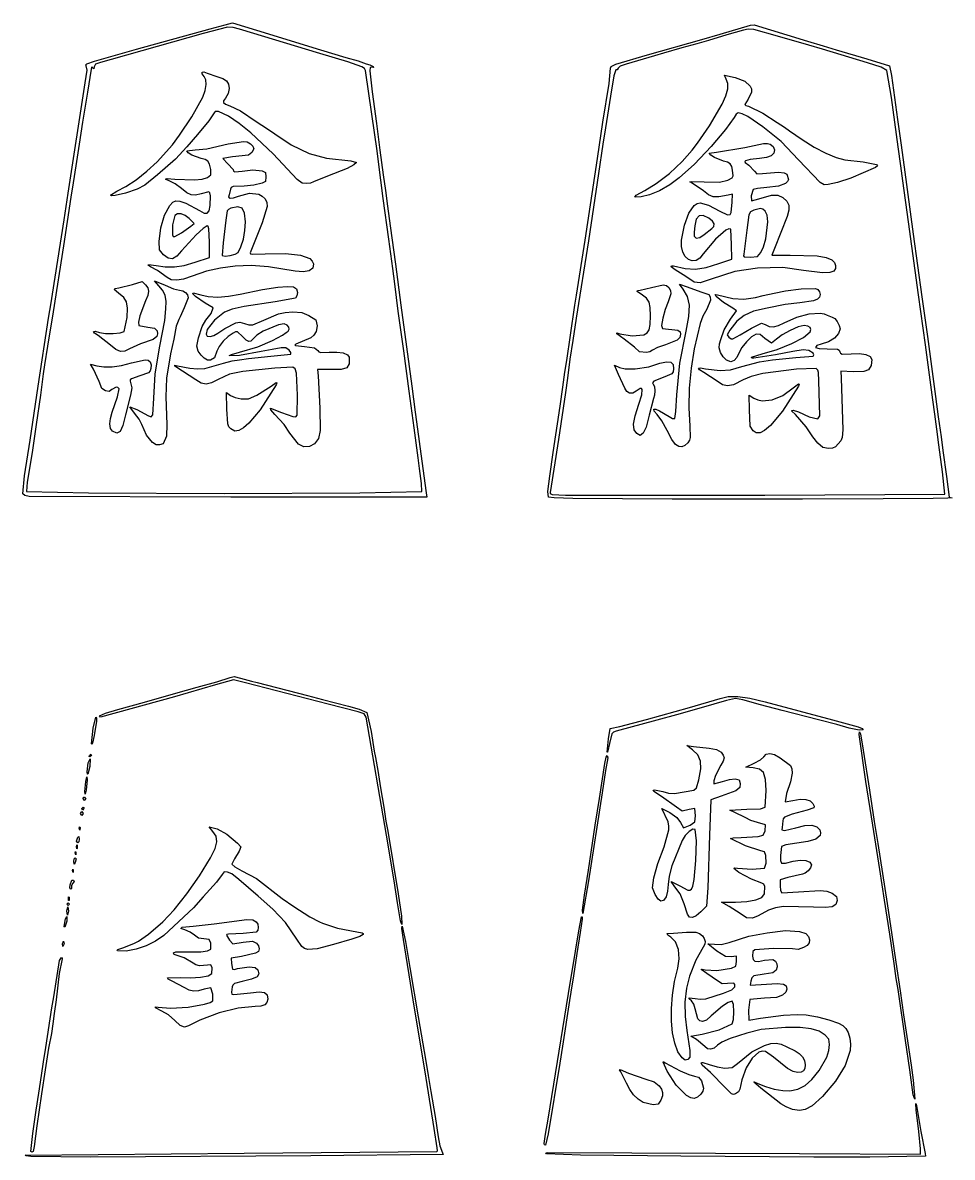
# Model space of a CAD drawing. Extents: x 42 to 612, y 45 to 848.
# Drawn here: x 159.4 to 339.8, y 490.4 to 710.4 of the extents above; entities that cross this region are included whole.
import ezdxf

# ---------------------------------------------------------------- set-up
doc = ezdxf.new("R2010")
doc.units = 0
doc.layers.get('0').update_dxf_attribs({"linetype": 'CONTINUOUS'})

msp = doc.modelspace()

# ---------------------------------------------------------------- linework, layer by layer
at = {"color": 7}
for points in [[(160.691928, 618.544647), (159.850103, 618.709297), (159.440824, 619.014521), (159.824566, 622.506174), (160.892265, 629.444607), (162.428947, 639.895649), (164.44618, 653.104205), (164.711647, 654.592512), (164.97445, 656.068332), (165.23272, 657.755024), (166.280928, 664.369607), (167.473053, 672.174816), (168.25622, 677.334191), (171.591708, 698.74102), (171.921178, 701.195919), (171.739909, 702.043178), (171.669453, 702.246921), (171.87127, 702.439924), (173.363154, 702.944429), (181.504966, 705.229524), (195.792466, 709.182584), (198.697564, 709.976691), (200.147452, 710.391304), (204.782981, 708.928885), (217.223716, 705.120351), (222.118507, 703.669739), (224.499757, 702.988662), (226.074028, 702.4306), (226.786017, 702.205024), (227.437963, 701.895477), (227.472732, 701.70453), (227.188993, 701.754883), (226.862772, 701.715611), (226.762122, 701.086815), (227.251345, 697.011031), (228.067013, 690.827941), (228.74763, 685.668566), (229.398449, 680.906066), (229.801293, 677.863357), (230.200975, 674.820649), (230.717913, 670.984191), (231.763252, 663.575857), (232.830579, 655.638357), (233.901837, 647.568566), (234.952686, 639.895649), (235.608476, 634.868566), (236.019271, 631.561274), (236.670734, 626.798774), (237.731054, 619.221742), (237.874035, 618.391586), (199.83377, 618.427992), (160.691928, 618.544647)], [(285.450677, 618.002082), (266.178877, 618.125166), (262.534109, 618.245102), (261.436683, 618.429754), (261.325132, 619.514202), (261.6958, 622.463248), (262.35945, 627.062659), (263.69776, 636.052116), (264.207067, 639.70916), (264.604632, 642.625953), (264.975366, 644.922034), (265.73062, 649.816825), (266.561835, 655.637659), (266.851606, 657.530747), (268.545125, 668.205367), (270.926216, 684.080367), (272.018125, 691.091825), (273.203485, 698.63245), (273.460977, 701.549347), (273.589353, 701.896827), (274.490947, 702.324319), (280.666878, 704.164383), (291.174144, 707.154709), (294.746019, 708.164179), (300.643766, 709.883592), (301.366158, 710.006099), (307.710602, 708.016285), (311.679352, 706.82794), (314.72206, 705.897009), (317.235602, 705.149866), (323.176715, 703.415699), (327.592029, 702.004679), (327.991364, 700.126243), (329.152356, 691.620992), (329.801776, 687.123075), (330.458921, 682.360575), (332.207844, 669.395992), (333.906998, 657.225159), (334.960727, 649.552242), (335.756435, 643.731409), (336.554683, 637.910575), (337.077076, 633.941825), (337.603095, 630.105367), (337.977983, 627.459534), (338.645632, 622.43245), (339.194537, 618.41597), (339.791331, 618.253542), (338.915984, 618.204753), (336.092535, 618.156678), (326.363727, 618.084791), (310.75331, 617.982609), (285.450677, 618.002188)], [(176.478118, 676.966639), (177.680321, 677.695056), (179.440097, 678.600815), (181.436431, 679.935119), (183.516138, 681.585785), (185.526032, 683.440631), (188.524541, 686.726039), (189.861711, 688.578122), (192.244237, 692.164044), (194.360697, 695.964969), (194.8366, 697.242216), (195.047944, 698.377453), (194.989458, 699.299756), (194.655874, 699.938212), (194.263153, 700.461631), (194.254713, 700.790366), (194.582878, 700.864378), (195.199992, 700.623623), (197.092475, 699.963363), (198.268365, 699.558286), (199.005608, 699.089092), (199.387135, 698.475513), (199.495881, 697.637289), (199.33607, 696.649065), (198.819519, 695.788201), (198.415603, 695.245905), (198.375632, 694.889506), (198.759765, 694.607379), (199.628173, 694.287897), (201.717153, 693.290746), (204.731099, 691.261339), (206.904214, 689.83135), (208.359423, 688.838896), (211.550557, 686.709434), (215.038212, 685.018693), (218.411724, 684.138583), (223.115471, 683.616463), (224.173804, 683.286456), (223.706267, 682.820067), (222.394071, 682.112187), (218.581219, 680.614736), (215.879214, 679.542676), (215.274239, 679.290361), (214.406295, 679.185414), (213.631862, 679.296841), (212.675298, 679.961852), (208.008387, 684.937032), (203.723735, 689.032272), (201.434099, 690.860857), (199.375583, 692.263911), (197.405016, 693.152043), (196.805606, 693.189887), (196.585464, 692.927875), (195.584636, 691.3489), (193.326705, 688.716574), (191.30173, 686.325915), (189.113967, 683.933539), (185.605256, 680.881107), (183.125118, 678.878685), (181.622136, 678.106041), (179.388191, 677.349999), (177.360958, 676.880287), (176.717886, 676.837097), (176.478123, 676.966639)], [(190.25625, 669.657797), (192.08192, 670.961357), (192.737753, 671.473784), (191.764306, 672.419185), (190.964235, 673.030997), (190.174245, 673.342935), (189.473438, 673.338675), (188.940919, 673.001893), (188.499173, 671.189796), (188.482901, 669.253522), (188.66208, 668.960231), (188.95128, 668.914781), (190.256245, 669.657795)], [(201.221734, 665.852152), (201.786808, 666.925628), (202.252289, 668.43275), (202.559653, 670.130809), (202.650373, 671.777083), (202.479095, 673.464003), (202.00806, 674.410645), (201.150781, 674.697311), (199.820776, 674.404295), (199.358081, 674.203738), (199.095299, 673.882471), (198.832997, 672.089191), (198.33445, 667.734835), (198.158267, 665.261896), (198.727949, 665.139111), (199.677816, 665.244611), (200.633775, 665.506318), (201.221734, 665.852152)], [(302.671776, 665.805832), (303.166521, 666.926546), (303.590277, 668.465537), (304.00181, 671.794197), (303.889574, 673.074047), (303.466929, 673.844717), (303.024466, 674.233536), (302.57523, 674.391807), (301.254483, 674.054897), (300.668616, 673.715132), (300.309021, 673.131565), (299.90442, 670.190441), (299.333502, 665.494086), (299.285798, 665.163437), (299.420179, 664.9852), (300.648852, 664.898774), (301.979415, 665.031306), (302.671776, 665.805832)], [(291.674608, 669.330545), (293.133732, 670.466695), (293.546773, 670.893579), (293.585059, 671.381417), (293.251022, 671.921607), (292.547204, 672.505545), (291.469662, 673.034299), (290.665487, 672.966909), (290.129018, 672.300302), (289.854698, 671.031403), (289.710527, 669.793566), (289.718464, 668.98942), (290.104782, 668.630928), (290.784947, 668.737997), (291.674529, 669.330545)], [(176.468347, 647.840309), (174.053267, 649.711495), (173.357564, 650.218436), (173.179219, 650.51223), (173.507051, 650.566813), (174.329873, 650.356152), (175.521353, 650.155386), (177.018468, 650.129986), (178.378001, 650.263283), (179.156717, 650.538503), (179.680296, 653.263341), (179.768624, 655.047268), (179.581916, 656.260858), (179.037292, 657.141492), (178.051875, 657.926463), (177.173678, 658.69021), (177.398482, 658.861929), (178.067062, 658.974774), (180.739894, 659.633507), (182.595274, 660.197062), (183.240365, 659.591031), (183.697986, 659.006061), (183.850992, 658.344034), (183.699467, 657.52522), (183.243487, 656.469879), (182.191914, 653.585286), (181.918216, 652.305867), (181.950585, 651.649568), (183.718703, 651.355113), (185.039254, 651.178768), (185.504677, 650.659391), (185.603449, 650.084478), (185.483114, 649.571213), (184.786066, 648.979393), (182.297964, 648.106268), (180.140454, 647.138872), (179.283577, 646.707627), (178.432018, 646.671961), (177.516652, 647.045103), (176.468347, 647.840256)], [(184.650782, 628.975014), (183.487309, 630.446838), (182.562775, 632.485982), (182.014339, 633.540929), (181.165937, 634.652655), (180.236738, 635.93763), (181.573077, 635.424841), (183.827383, 634.186697), (184.365225, 633.984556), (184.680669, 634.350263), (184.898086, 637.592388), (185.129972, 642.306522), (186.046142, 647.700238), (186.987791, 652.628844), (187.237494, 654.885978), (187.262603, 656.362776), (187.053567, 657.559074), (186.587794, 658.547993), (185.842698, 659.402688), (185.038452, 660.318516), (187.08234, 659.481499), (188.700545, 658.822324), (189.856253, 658.548155), (190.517314, 658.427433), (191.058517, 658.098689), (191.424115, 657.612038), (191.55837, 657.017612), (190.76462, 655.108571), (189.97087, 653.392749), (189.7277, 652.872842), (189.226537, 651.527939), (188.737383, 649.023155), (188.097737, 646.217249), (187.360967, 641.486049), (187.216373, 637.87311), (187.434389, 632.499926), (187.34256, 630.240463), (186.695532, 628.737895), (186.001578, 628.533504), (185.333897, 628.551496), (184.65078, 628.975014)], [(279.091395, 646.594968), (278.111061, 647.462933), (276.104858, 649.040194), (274.7, 650.071381), (274.727702, 650.232936), (275.301821, 650.081118), (277.657116, 649.70697), (279.918694, 649.898767), (280.580576, 650.237672), (280.970016, 650.824782), (281.160622, 651.866844), (281.226001, 653.570601), (281.185228, 655.167309), (280.963402, 656.234135), (280.486146, 656.96197), (279.679141, 657.541637), (278.659966, 658.304976), (278.746537, 658.488817), (279.226941, 658.548763), (281.409754, 659.071424), (283.69205, 659.578249), (284.352635, 659.432577), (284.809253, 659.019058), (285.112651, 658.437448), (285.194566, 657.830523), (284.682226, 656.289592), (284.069637, 654.776281), (283.603758, 653.088266), (283.391483, 651.708967), (283.539703, 651.121777), (286.571246, 650.753821), (286.995399, 650.470267), (287.073213, 649.999123), (286.921818, 649.371346), (286.42464, 648.849191), (284.135121, 647.941141), (282.592759, 647.408905), (281.632189, 646.889026), (281.126015, 646.580601), (280.476912, 646.422221), (279.091395, 646.594968)], [(176.897758, 631.166214), (176.504208, 631.732899), (176.356309, 632.595625), (176.456176, 633.669066), (176.805923, 634.867946), (177.837912, 637.867634), (178.130668, 639.4323), (177.929717, 639.691565), (177.601787, 639.742312), (176.751909, 639.243784), (176.187492, 638.874479), (175.476247, 638.988594), (174.774955, 639.499107), (174.253218, 640.809165), (173.150731, 643.228198), (172.589963, 644.165855), (173.858698, 643.882115), (175.198712, 643.651796), (176.80668, 643.667671), (178.6074, 643.923787), (180.525674, 644.41414), (183.205258, 645.054378), (183.780176, 644.940211), (184.163745, 644.610116), (184.343688, 644.082802), (184.307731, 643.376946), (184.169831, 642.867676), (183.878328, 642.531418), (182.137897, 641.905466), (180.543081, 641.348121), (180.305149, 641.125289), (180.324437, 640.873829), (180.631454, 639.586446), (180.332507, 638.169073), (179.368709, 634.339283), (178.860225, 632.306595), (178.324888, 631.159229), (177.693727, 630.80863), (176.897766, 631.166187)], [(199.851166, 631.661593), (199.454077, 632.067094), (199.236211, 632.623671), (199.076633, 635.478949), (199.003372, 638.693107), (199.761819, 638.132376), (200.681794, 637.694279), (201.849048, 637.443956), (203.238978, 637.495841), (204.842584, 638.175026), (207.631818, 639.945115), (208.609419, 640.615808), (208.747934, 640.553604), (208.63827, 640.194591), (205.498052, 635.313002), (203.346582, 632.771335), (202.2725, 631.856009), (201.372769, 631.344331), (200.573264, 631.213918), (199.851166, 631.661593)], [(301.123699, 631.269163), (300.546617, 632.156629), (300.459145, 635.32549), (300.392047, 638.163649), (301.310019, 637.596303), (302.063976, 637.255652), (302.915246, 637.093648), (304.828263, 637.284386), (306.886483, 638.126264), (308.927294, 639.576948), (309.942738, 640.345986), (310.088074, 640.302303), (309.981076, 639.949746), (306.868544, 635.100859), (304.489781, 632.275241), (303.362842, 631.319566), (302.490801, 630.874511), (301.735019, 630.867103), (301.123699, 631.26911)], [(232.72401, 536.244271), (232.168832, 539.75), (231.504622, 543.983333), (230.03487, 552.846875), (226.087548, 575.767068), (225.691007, 576.387463), (224.544546, 576.755207), (218.678117, 578.246346), (202.638104, 582.411655), (200.356425, 582.951273), (196.817271, 581.980834), (188.912492, 579.699887), (174.558846, 575.732672), (174.360409, 575.987307), (175.484888, 576.537534), (177.932284, 577.216614), (183.091659, 578.673569), (189.177075, 580.400848), (193.278117, 581.557051), (197.114575, 582.599271), (199.684272, 583.443953), (200.437673, 583.600692), (201.668647, 583.334469), (203.86145, 582.724551), (204.919784, 582.449966), (214.709367, 579.93833), (217.619784, 579.180695), (220.133325, 578.511458), (222.646867, 577.863256), (224.692361, 577.31824), (226.23554, 576.639134), (227.024467, 572.942799), (227.654604, 569.15976), (227.916872, 567.928125), (228.338242, 565.414583), (228.851407, 562.061466), (229.213201, 560.200995), (229.506285, 558.32211), (229.908669, 555.552372), (230.28696, 553.640625), (232.299857, 541.469792), (232.961236, 537.141923), (233.017126, 535.516667), (232.72401, 536.244271)], [(272.820818, 568.984262), (273.100906, 571.516192), (273.416369, 573.521152), (275.283718, 573.936733), (280.458333, 575.279203), (288.792708, 577.591873), (294.745833, 579.336641), (296.337567, 579.74185), (298.173061, 579.781935), (300.477767, 579.440463), (303.477083, 578.701006), (316.573958, 575.216602), (321.493277, 573.893976), (322.325444, 573.56756), (322.527083, 573.319566), (321.702086, 573.21614), (319.748958, 573.62725), (317.406999, 574.296672), (313.835124, 575.218322), (306.784375, 577.051302), (302.551042, 578.157366), (299.138393, 579.093409), (297.757083, 579.363655), (295.963393, 578.945587), (291.041667, 577.55282), (286.279167, 576.222072), (282.442708, 575.19099), (274.606914, 573.03588), (274.050628, 572.842125), (273.722015, 572.520895), (273.253253, 570.609492), (272.962449, 569.244295), (272.865903, 568.94947), (272.820818, 568.984262)], [(172.796885, 570.573958), (173.095568, 573.638786), (173.606775, 575.733333), (173.779831, 575.54749), (173.793139, 574.940086), (173.316178, 572.161458), (172.959586, 570.712865), (172.845479, 570.453652), (172.796883, 570.573958)], [(332.207923, 502.510055), (331.535246, 507.3387), (330.739194, 513.027242), (329.27253, 522.949117), (328.906981, 525.065784), (328.478833, 527.9762), (327.663175, 533.664742), (326.633919, 540.279325), (325.707481, 546.23245), (324.367393, 554.831409), (323.023098, 563.298075), (321.742779, 572.404161), (321.790086, 572.886628), (321.948916, 572.480493), (322.512478, 569.353806), (323.716253, 561.578284), (324.650206, 555.492867), (325.314416, 551.259534), (327.143163, 539.617867), (328.074681, 533.53245), (328.858404, 528.240784), (329.647682, 522.684534), (330.326418, 518.054325), (330.993591, 513.820992), (331.803084, 508.264742), (332.184745, 505.354325), (332.487984, 501.650159), (332.207923, 502.510055)], [(172.376042, 568.325), (172.656241, 568.589583), (172.772917, 568.325), (172.492718, 568.060417), (172.342863, 568.138125), (172.376042, 568.325)], [(268.022917, 538.353635), (268.414156, 541.241985), (269.204837, 546.099868), (270.530717, 554.831118), (271.312561, 559.990493), (272.383303, 566.775256), (272.657305, 568.004219), (272.855902, 568.324868), (272.936573, 567.855179), (272.535227, 565.407784), (271.88377, 561.048826), (269.216717, 543.983201), (268.124728, 537.655241), (268.022917, 538.353635)], [(171.500038, 561.313674), (171.701079, 563.298049), (171.883766, 564.170433), (171.930801, 563.562632), (171.729762, 561.578257), (171.547592, 560.846896), (171.500038, 561.313674)], [(170.65625, 557.080208), (170.920833, 557.477083), (171.185417, 557.080208), (170.920833, 556.683333), (170.65625, 557.080208)], [(170.920833, 558.00625), (171.201032, 558.270833), (171.350887, 558.193125), (171.317708, 558.00625), (171.037509, 557.741667), (170.920833, 558.00625)], [(170.412556, 554.191831), (170.46557, 554.466495), (170.572406, 554.351693), (170.551531, 553.844566), (170.412566, 554.191831)], [(169.866551, 551.722396), (170.127083, 552.45), (170.331111, 552.613221), (170.387616, 552.119271), (170.312712, 551.605397), (170.127083, 551.391667), (169.866551, 551.722396)], [(169.904275, 550.597917), (169.943478, 550.96791), (170.037728, 550.928646), (170.037728, 550.267188), (169.943478, 550.227923), (169.904275, 550.597917)], [(169.351931, 547.753725), (169.416518, 548.26752), (169.597917, 548.48125), (169.830824, 548.289242), (169.597917, 547.555208), (169.405541, 547.236809), (169.351931, 547.753646)], [(169.618806, 549.429411), (169.67182, 549.704075), (169.778656, 549.589272), (169.757781, 549.082145), (169.618816, 549.429411)], [(169.089636, 545.989616), (169.142651, 546.26428), (169.249487, 546.149477), (169.228611, 545.64235), (169.089647, 545.989616)], [(168.68176, 543.255729), (168.944941, 544.161689), (169.31776, 544.125256), (169.427417, 543.889988), (169.187855, 543.535473), (168.936273, 543.136429), (168.912937, 542.758604), (168.929791, 542.502408), (168.774838, 542.395833), (168.61954, 542.623137), (168.681757, 543.255729)], [(168.010417, 539.485417), (168.275, 539.75), (168.539583, 539.485417), (168.275, 539.220833), (168.010417, 539.485417)], [(168.316775, 540.54375), (168.355978, 540.913743), (168.450228, 540.874479), (168.450228, 540.213021), (168.355978, 540.173757), (168.316775, 540.54375)], [(167.570864, 535.516667), (167.742222, 536.641146), (167.982553, 537.104167), (168.006128, 536.176141), (167.597603, 535.032691), (167.509518, 535.101641), (167.570856, 535.516667)], [(168.010417, 538.1625), (168.229177, 538.95625), (168.331438, 538.1625), (168.112678, 537.36875), (168.010417, 538.1625)], [(160.998948, 490.548983), (160.142359, 490.694424), (159.940614, 490.80547), (202.406239, 491.181258), (239.786753, 491.516591), (239.894864, 491.679362), (239.875867, 492.228849), (239.292863, 495.961458), (237.721624, 505.751042), (235.208429, 520.964583), (233.340222, 532.60625), (232.975505, 534.789062), (233.091143, 535.252083), (233.739063, 532.275521), (234.560922, 527.182292), (236.173018, 517.657292), (237.63274, 509.058333), (238.107392, 506.280208), (238.643821, 503.198659), (239.455153, 498.303868), (240.069174, 494.373958), (240.36727, 492.654167), (240.861704, 491.279498), (241.020629, 490.963691), (215.363708, 490.668866), (172.583501, 490.439684), (160.998942, 490.548983)], [(188.929568, 516.958157), (187.709622, 518.027179), (186.466189, 518.713879), (185.237713, 519.410633), (185.207098, 519.598513), (185.71918, 519.514693), (188.144176, 519.303582), (191.549414, 519.539273), (194.697019, 520.075901), (195.78737, 520.411445), (196.349112, 520.767522), (196.318235, 522.015482), (195.964551, 523.261378), (194.665325, 522.986318), (193.556244, 522.652546), (192.609182, 522.594655), (191.715276, 522.822726), (190.765668, 523.346786), (188.438282, 524.576913), (187.697345, 524.944949), (187.51224, 525.216332), (189.976125, 525.239615), (192.027032, 525.185111), (193.928788, 525.320498), (195.394059, 525.609529), (196.135514, 526.015982), (196.217074, 527.166258), (195.944405, 527.737414), (195.318216, 527.691059), (193.724236, 527.552735), (193.048522, 527.727386), (192.51041, 528.057216), (190.742559, 529.097531), (189.026713, 529.69496), (188.76159, 529.792115), (188.716491, 530.025689), (189.120767, 530.2504), (190.127602, 530.25675), (193.999165, 530.239023), (195.301129, 530.441853), (195.931711, 530.764062), (195.91618, 531.898093), (195.612152, 532.658294), (194.610593, 532.762486), (193.554506, 532.888587), (192.744791, 533.464585), (191.911407, 534.065771), (190.928688, 534.490374), (190.134036, 534.773505), (190.368796, 535.001629), (192.485462, 535.237346), (196.586504, 535.665019), (202.896835, 536.53219), (204.118901, 536.456123), (204.757785, 536.075731), (205.038886, 535.590803), (205.133146, 534.987659), (205.040389, 534.420392), (204.76043, 534.04307), (202.212337, 533.80931), (199.356641, 533.670378), (199.01557, 533.592908), (198.977393, 533.465246), (199.587459, 532.533172), (200.188007, 531.799535), (202.23217, 532.103568), (204.030898, 532.282665), (204.797104, 531.936299), (205.164902, 531.41925), (205.317878, 530.838013), (205.166246, 530.339062), (204.62689, 529.959438), (201.878295, 529.337032), (199.89392, 529.027549), (199.945046, 528.009247), (200.166232, 526.89633), (200.50348, 526.840873), (201.110522, 527.018515), (203.363677, 527.313684), (204.552238, 527.208591), (205.058645, 526.774516), (205.278463, 525.981136), (204.902194, 525.383707), (203.842136, 524.917273), (202.010587, 524.516879), (200.548243, 524.103124), (200.218196, 523.814754), (200.085894, 523.432775), (199.96181, 522.418892), (199.991448, 522.069748), (200.408985, 521.941875), (203.667101, 522.314408), (205.348419, 522.48472), (206.354871, 522.374072), (206.843543, 521.923513), (206.971524, 521.074094), (206.833663, 520.422452), (206.401241, 519.977132), (205.646007, 519.721439), (204.539704, 519.638756), (201.274164, 519.331575), (197.57567, 518.427626), (193.788972, 517.012185), (191.603643, 515.870455), (190.825877, 515.672017), (190.013585, 515.977267), (188.929695, 516.958104)], [(167.140004, 531.8125), (167.379817, 532.341667), (167.48125, 531.8125), (167.241437, 531.283333), (167.140004, 531.8125)], [(161.035992, 491.537731), (161.423421, 495.047773), (162.081776, 499.533333), (162.588416, 502.840625), (163.108873, 506.280208), (163.504758, 508.926042), (163.906663, 511.704167), (165.104937, 519.377083), (165.478849, 521.49375), (166.591432, 528.571354), (166.973861, 529.166667), (167.118461, 529.086207), (167.079729, 528.892744), (166.544003, 526.026803), (165.908924, 520.964583), (165.542725, 518.31875), (165.261827, 516.257328), (165.000609, 514.401409), (164.456081, 511.568039), (163.772533, 507.338542), (163.104475, 502.708333), (162.177629, 496.523619), (161.661539, 492.504333), (161.449745, 491.538207), (161.247336, 491.385172), (161.035992, 491.537731)], [(295.703228, 503.938752), (292.909466, 506.85663), (291.260054, 508.264742), (291.042725, 508.64307), (291.113236, 508.799703), (291.361072, 508.815049), (292.606492, 508.386001), (294.149806, 507.91708), (295.661953, 507.701841), (297.074114, 507.804103), (298.133082, 508.576606), (300.89131, 510.852738), (303.359185, 512.11525), (304.576163, 512.457144), (305.611371, 512.528846), (306.608533, 512.320778), (307.711475, 511.823229), (309.298975, 511.048503), (310.106907, 510.553441), (310.724153, 509.907646), (311.118303, 509.155965), (311.256892, 508.343244), (311.176617, 507.643104), (310.917749, 507.176617), (310.453273, 506.916637), (309.756175, 506.835992), (308.933797, 507.047632), (307.834056, 507.651491), (305.091518, 509.84912), (303.530556, 510.94095), (302.930428, 511.001698), (302.280717, 510.777543), (300.949757, 509.616604), (299.772388, 507.742084), (298.983268, 505.43804), (298.587689, 503.613738), (298.293446, 503.131164), (297.760099, 502.743179), (297.337374, 502.598584), (296.963333, 502.685897), (295.703228, 503.938752)], [(288.217266, 502.412794), (286.187991, 504.393888), (284.454626, 507.106846), (283.678656, 508.830236), (283.74467, 508.984726), (284.097412, 508.740939), (286.97383, 507.142274), (288.670233, 506.437397), (289.781853, 506.141567), (290.570867, 505.962259), (291.108871, 505.204651), (291.538448, 503.795956), (291.383746, 503.248877), (290.975256, 502.665153), (290.332557, 502.046822), (289.712797, 501.803591), (289.034802, 501.928077), (288.217266, 502.412794)], [(279.798039, 501.006348), (278.815985, 501.649048), (277.951962, 502.497116), (277.208377, 503.54775), (276.587611, 504.798118), (275.475171, 507.007892), (275.234268, 507.354496), (275.358834, 507.429029), (276.961309, 506.710606), (280.327206, 505.534269), (281.958071, 505.030052), (282.906893, 504.254056), (283.386054, 503.592782), (283.592587, 502.999269), (283.542317, 502.346965), (283.251116, 501.509295), (282.751318, 500.733589), (281.729762, 500.593386), (279.798039, 501.006348)]]:
    msp.add_lwpolyline(points, close=True, dxfattribs=at)
for points in [[(236.891872, 619.505296), (236.787978, 621.049934), (236.407113, 623.939528), (236.138635, 626.005024), (235.360916, 631.825857), (234.434883, 638.969607), (233.37179, 646.774816), (232.312006, 654.447732), (231.635244, 659.739399), (231.2293, 662.747965), (230.443122, 668.436507), (229.390668, 676.275), (228.465414, 683.41875), (228.217002, 685.535417), (227.693789, 689.107292), (227.174264, 692.679167), (225.971754, 701.145833), (225.764146, 701.526341), (225.254341, 701.860195), (222.494038, 702.779847), (217.090625, 704.41144), (201.487781, 709.141547), (200.25773, 709.465638), (199.155928, 709.4933), (194.46875, 708.32613), (176.609375, 703.25311), (174.558854, 702.699387), (173.557721, 702.332468), (173.298033, 701.828861), (173.245452, 701.469612), (173.054412, 701.656693), (172.884931, 701.820463), (172.716523, 701.377341), (171.98766, 696.9125), (171.066944, 691.091667), (170.391042, 686.858333), (169.73124, 682.625), (169.229831, 679.317708), (168.814155, 676.539583), (167.359936, 667.133963), (165.330296, 654.344402), (164.286107, 647.7), (163.682699, 644.071319), (163.423486, 642.320968), (162.875264, 638.144414), (162.050063, 632.486458), (161.758265, 630.2375), (161.267624, 627.0625), (160.310129, 621.291673), (160.168286, 619.522695), (172.211172, 619.233479), (198.529694, 619.131773), (224.848208, 619.220964), (236.891073, 619.504439), (236.891073, 619.504439)], [(338.35639, 618.991068), (337.889003, 623.286049), (337.182539, 628.517867), (336.80273, 631.56973), (336.422286, 634.480147), (336.030596, 637.249117), (335.237085, 643.06995), (334.582452, 647.964742), (333.239666, 657.622034), (331.269684, 671.777242), (330.191639, 679.714742), (329.792991, 682.667373), (329.278959, 686.329325), (327.970065, 695.903443), (327.068524, 701.105601), (325.969524, 701.780431), (323.321019, 702.617067), (314.589769, 705.256553), (311.943935, 706.035915), (305.858519, 707.804467), (301.297578, 709.101058), (300.213104, 709.168307), (299.276294, 708.96249), (296.068935, 708.028196), (292.49706, 706.931755), (290.248102, 706.292786), (287.337685, 705.494665), (283.76581, 704.473477), (282.046019, 703.997859), (276.489769, 702.380003), (275.375899, 701.991219), (274.945263, 701.559822), (274.788656, 701.276014), (274.537487, 701.229354), (274.12098, 700.11553), (273.478704, 696.155551), (272.528189, 690.033492), (272.008732, 686.858492), (271.176803, 681.16995), (269.211875, 668.073075), (266.832503, 653.124117), (266.163557, 648.758492), (265.599466, 645.186617), (265.110833, 641.48245), (264.752164, 638.704325), (263.401482, 629.5762), (261.781996, 619.332116), (261.8002, 619.086318), (262.173178, 618.939342), (264.766827, 618.802949), (303.397952, 618.802949), (338.356395, 618.992126), (338.356395, 618.992126)], [(278.474043, 676.945624), (280.129514, 677.88101), (282.363259, 679.184202), (284.933289, 681.162471), (287.403387, 683.446896), (289.337332, 685.668566), (290.380293, 687.039128), (292.708229, 690.421443), (295.126918, 694.616023), (295.850686, 696.232063), (296.225468, 697.554623), (296.256636, 698.614946), (295.949481, 699.444271), (295.586949, 700.223845), (297.65861, 699.784282), (299.536993, 699.055075), (300.588844, 698.101072), (300.801437, 697.545378), (300.804083, 696.940212), (300.170591, 695.590441), (299.557842, 694.533816), (299.733367, 694.321393), (300.236737, 694.179386), (303.060661, 692.823388), (305.836484, 691.056845), (306.554828, 690.563357), (307.229171, 690.123826), (308.222999, 689.396222), (310.668569, 687.761452), (312.979917, 686.284968), (315.232976, 685.085987), (317.268045, 684.240625), (318.925501, 683.825007), (322.46515, 683.399401), (325.072248, 682.923323), (325.293942, 682.655313), (324.89339, 682.323476), (320.086889, 680.277016), (317.528765, 679.426926), (315.710708, 678.997692), (314.934711, 678.958357), (314.126647, 679.403886), (309.960174, 683.798234), (306.571047, 687.386196), (303.013936, 690.210141), (300.100979, 692.188687), (299.008064, 692.739066), (298.258685, 692.938797), (297.886284, 692.663596), (297.446467, 691.993777), (295.802823, 689.662358), (292.995038, 686.391743), (289.758866, 682.993715), (286.830034, 680.280051), (284.991101, 678.949678), (282.987067, 677.823688), (281.047195, 677.014585), (279.400799, 676.634881), (278.228933, 676.58611), (278.474757, 676.945624), (278.474757, 676.945624)], [(187.445319, 660.96701), (185.601898, 662.321912), (184.220014, 663.082626), (183.754088, 663.348996), (183.860572, 663.499803), (185.320345, 663.343294), (187.08425, 663.040166), (188.872545, 663.032678), (190.774979, 663.327832), (192.881298, 663.932616), (195.659423, 664.878361), (195.659423, 667.930465), (195.584212, 670.4335), (195.45727, 670.872274), (195.241495, 670.983029), (194.431732, 670.497873), (193.083834, 669.286523), (190.28265, 666.154688), (189.356809, 665.093616), (188.526399, 664.629793), (187.686929, 664.741164), (186.73391, 665.405673), (185.99757, 666.324547), (185.90795, 667.985361), (186.230136, 670.637097), (186.980486, 673.094462), (188.000389, 674.969302), (188.561858, 675.566978), (189.131236, 675.873468), (189.907561, 675.808701), (191.075813, 675.414014), (193.722469, 673.989995), (194.630088, 673.475997), (195.239606, 673.444546), (195.620328, 673.927222), (195.841551, 674.955608), (195.894211, 676.815165), (195.772299, 677.386642), (195.564593, 677.595054), (194.071923, 677.188479), (192.99678, 676.93399), (192.148386, 676.983723), (191.299552, 677.400069), (190.223092, 678.245413), (189.026527, 679.125978), (188.087222, 679.589226), (187.156664, 680.037566), (187.486637, 680.197186), (188.939567, 680.083767), (192.764503, 679.922847), (194.261507, 680.079812), (195.280854, 680.385508), (195.951258, 680.907415), (195.913613, 681.914705), (195.694652, 682.933515), (195.382642, 683.548012), (194.8673, 683.885036), (194.038336, 684.071416), (192.243406, 684.709075), (191.564133, 685.156533), (191.293798, 685.547995), (192.87975, 685.737976), (195.146247, 685.94279), (199.304354, 686.885588), (202.280917, 687.3875), (202.994273, 687.260982), (203.629096, 686.930424), (204.084195, 686.46933), (204.258381, 685.951191), (203.88608, 685.215821), (203.247294, 684.707901), (200.162896, 684.382609), (198.251416, 684.030729), (199.238047, 683.037266), (200.289631, 681.928402), (200.362921, 681.613543), (200.628745, 681.464281), (202.013727, 681.611942), (204.089548, 681.848779), (205.912027, 681.683956), (206.516653, 681.377079), (206.639631, 680.492353), (206.516362, 679.607205), (205.912027, 679.296216), (204.258381, 678.914002), (202.406298, 678.722094), (200.260609, 678.653316), (199.865337, 678.45486), (199.760464, 678.10969), (199.484472, 677.04743), (199.379948, 676.573349), (199.683762, 676.365286), (200.350842, 676.429898), (201.336119, 676.773843), (203.4593, 677.327214), (205.234508, 677.121921), (205.926177, 676.758672), (206.452319, 676.234429), (206.78676, 675.558752), (206.903323, 674.741197), (205.873728, 671.570253), (203.548573, 665.758675), (203.623344, 665.605899), (204.074882, 665.530612), (206.487742, 665.590834), (210.452189, 665.64519), (213.335357, 665.334291), (215.136333, 664.658329), (215.630715, 664.183507), (215.854211, 663.617492), (215.706476, 662.8091), (215.030113, 662.293708), (213.884288, 662.094513), (212.328173, 662.234727), (207.125694, 663.087381), (203.787862, 663.284866), (200.635177, 663.171185), (197.796796, 662.81559), (195.095016, 662.186501), (192.352131, 661.252326), (190.658774, 660.685073), (189.318358, 660.450845), (188.268126, 660.545987), (187.445319, 660.966851), (187.445319, 660.966851)], [(289.723491, 660.067472), (288.105247, 661.190448), (286.050281, 662.50285), (285.241661, 663.078628), (285.282354, 663.250896), (285.68415, 663.219903), (287.991317, 662.705979), (289.980852, 662.597193), (292.021371, 662.912433), (294.481546, 663.670583), (296.995088, 664.557872), (296.976832, 667.370414), (296.798317, 670.343142), (296.438352, 670.427206), (295.853305, 670.147358), (293.873454, 668.40699), (291.486172, 665.564471), (290.828497, 664.715693), (290.087796, 664.280263), (289.323706, 664.220573), (288.595837, 664.49902), (287.963853, 665.078), (287.487392, 665.919909), (287.226089, 666.987143), (287.239583, 668.242097), (287.813914, 671.136628), (288.674604, 673.429457), (289.729894, 674.938608), (290.301871, 675.342434), (290.888108, 675.482097), (292.50331, 675.03715), (294.661569, 673.835751), (296.201656, 673.133211), (296.67227, 673.205725), (296.917459, 673.563868), (297.101318, 675.581313), (297.168866, 677.135737), (296.288254, 676.965589), (294.491944, 676.652084), (293.372043, 676.639146), (292.510877, 677.00012), (291.490776, 677.808398), (289.109526, 679.402108), (288.866532, 679.531127), (289.159056, 679.593431), (291.637593, 679.532738), (294.609076, 679.493333), (296.219012, 679.840403), (297.109309, 680.28498), (297.277081, 680.691639), (297.127433, 681.80318), (297.027341, 682.496775), (296.717196, 683.011826), (296.182209, 683.363489), (295.407641, 683.566911), (293.636864, 684.225727), (292.922674, 684.68871), (292.631315, 685.073256), (294.018578, 685.270479), (299.547206, 686.224199), (303.131463, 686.963317), (303.913254, 686.982341), (304.441998, 686.818768), (305.029426, 686.371471), (305.279351, 685.749324), (305.174153, 685.09828), (304.673693, 684.608957), (303.756436, 684.268748), (302.400843, 684.06504), (300.548363, 683.866377), (299.666295, 683.637121), (299.548317, 683.485843), (299.623909, 683.296703), (300.290447, 682.764554), (301.407571, 681.612376), (301.880513, 681.114187), (302.941651, 681.183185), (306.039684, 681.410922), (307.159295, 681.29654), (307.716587, 681.038357), (308.012894, 680.015034), (307.841311, 679.596254), (307.457427, 679.239979), (306.055427, 678.716686), (303.812183, 678.448647), (302.016986, 678.271675), (301.136002, 678.025878), (300.74516, 676.838782), (300.837208, 675.875511), (302.251115, 676.23281), (304.704623, 676.924147), (305.928109, 676.957035), (306.911539, 676.485653), (307.677561, 675.804063), (308.062556, 675.011165), (308.081606, 674.040713), (307.750109, 672.826455), (305.324992, 666.60884), (304.800243, 665.292754), (308.305973, 665.286537), (313.54332, 665.199319), (315.319786, 664.894927), (316.41905, 664.428914), (316.914826, 663.900866), (317.158455, 663.295896), (317.132525, 662.709461), (316.819576, 662.237015), (316.024424, 661.981134), (314.637796, 661.920759), (310.946673, 662.367495), (306.878413, 662.902972), (302.022092, 662.783618), (297.566641, 662.172621), (293.026259, 660.693084), (290.84805, 659.964919), (289.723412, 660.067472), (289.723359, 660.067482)], [(212.933754, 628.672939), (211.260552, 630.78188), (210.138402, 632.499026), (208.359375, 634.451704), (207.586911, 635.335994), (207.503548, 635.68244), (209.656508, 634.836858), (211.839321, 634.048929), (212.421422, 633.949922), (212.694372, 634.273851), (212.751659, 638.175), (212.558701, 642.457228), (212.28716, 643.297227), (211.841707, 643.611553), (208.364508, 643.440526), (202.141667, 642.794096), (199.574737, 642.25334), (197.344557, 641.192758), (196.063436, 640.538523), (195.007553, 640.314421), (194.044229, 640.519208), (193.040791, 641.151563), (190.43478, 642.805208), (188.979985, 643.765752), (188.964718, 643.965062), (189.507815, 643.880105), (191.880876, 643.406659), (193.325454, 643.259815), (194.74838, 643.349324), (198.396701, 644.36498), (200.106592, 644.851707), (201.488331, 645.054167), (203.255697, 645.289619), (207.572401, 645.713852), (211.49469, 646.1134), (211.481567, 646.434207), (211.134185, 646.909584), (210.475235, 647.347046), (209.586372, 647.32191), (207.830491, 647.031768), (205.713825, 646.647091), (201.506807, 645.893557), (199.579577, 645.770817), (199.582222, 645.880328), (199.933653, 646.054477), (201.508752, 646.528293), (205.052123, 647.549584), (207.875434, 648.775928), (209.814623, 649.826985), (210.542227, 650.315486), (210.943148, 650.615417), (211.111581, 650.963556), (211.045949, 651.348578), (210.74466, 651.759185), (210.19031, 652.020672), (209.056192, 651.810302), (206.122953, 650.581815), (204.865116, 649.802988), (204.129627, 649.123432), (203.730648, 648.652606), (203.319883, 648.553969), (202.798857, 648.848186), (202.069099, 649.55592), (201.095708, 650.428357), (200.746394, 650.42333), (200.269091, 650.202958), (199.280963, 649.533351), (198.332251, 648.623608), (197.566851, 647.633272), (197.128649, 646.721783), (196.637357, 645.43731), (195.899426, 644.952937), (195.321698, 644.975691), (194.671363, 645.319041), (194.03754, 645.91774), (193.50935, 646.706384), (193.226653, 647.6628), (193.55281, 649.262709), (194.292823, 651.507645), (194.970233, 652.727216), (195.984405, 654.027193), (196.417554, 655.103015), (194.838966, 656.013764), (192.986636, 657.273469), (192.48151, 657.802011), (192.537321, 658.018882), (193.972503, 657.599528), (195.422441, 657.281867), (197.269351, 657.201121), (199.377848, 657.354794), (201.61254, 657.740387), (205.975453, 658.670331), (208.968181, 659.109709), (210.804191, 659.268128), (211.956833, 659.169436), (212.554365, 658.777691), (212.72504, 658.056951), (212.616457, 657.425126), (212.355398, 656.98315), (208.452794, 656.300625), (202.38258, 655.384849), (200.089624, 654.836924), (198.598192, 654.291512), (196.656502, 652.714939), (195.214991, 650.908285), (195.016554, 650.015236), (195.232599, 649.642412), (195.803165, 649.551845), (196.549476, 649.731444), (197.292759, 650.169118), (198.661996, 651.078861), (200.823856, 652.175268), (201.554696, 652.342273), (202.47973, 652.073298), (203.305487, 651.827526), (204.116705, 651.840756), (206.242748, 652.740577), (209.0381, 653.954724), (210.382437, 654.22526), (211.83182, 654.310959), (213.588103, 654.181736), (214.938176, 653.632144), (216.280611, 652.7537), (216.545096, 651.633005), (216.382595, 650.50707), (215.949339, 649.833653), (215.312464, 649.29848), (212.460456, 648.032661), (212.223689, 647.895977), (212.373572, 647.788186), (214.117663, 647.58189), (216.052096, 647.325059), (216.717719, 646.861774), (216.923914, 646.583114), (217.2584, 646.448203), (218.909289, 646.514984), (220.362971, 646.541707), (221.594286, 646.362161), (222.457904, 646.013017), (222.808493, 645.530919), (222.79201, 644.235493), (222.334167, 643.494051), (221.235336, 643.169936), (219.295895, 643.126518), (216.628176, 643.183033), (216.790892, 641.935893), (217.11552, 635.635079), (217.172905, 631.338987), (216.854831, 629.76416), (216.076242, 628.75369), (215.091174, 628.214999), (214.007676, 628.178142), (212.933793, 628.673178), (212.933793, 628.673178)], [(286.104812, 628.590733), (285.38533, 629.587842), (284.457966, 631.34322), (283.446649, 633.199616), (282.525422, 634.439613), (281.978634, 635.06387), (281.867615, 635.439949), (282.247345, 635.443653), (282.963414, 635.168725), (284.84394, 634.045807), (285.498757, 633.682084), (285.930663, 633.633903), (286.173259, 635.012779), (286.368786, 638.242548), (286.928486, 644.405673), (288.136362, 650.611501), (288.705824, 653.453656), (288.807266, 655.630092), (288.427959, 657.318004), (287.555125, 658.694567), (286.840538, 659.727548), (288.349748, 659.183456), (290.994497, 658.225247), (292.563211, 657.669722), (292.837796, 657.248257), (292.857375, 656.611008), (292.15779, 654.874098), (291.420741, 653.52086), (290.855088, 652.058005), (289.721957, 647.171918), (289.119051, 643.410072), (288.765911, 639.535884), (288.672937, 635.727128), (288.850393, 632.161629), (288.958396, 629.950559), (288.798826, 629.420599), (288.453571, 628.920484), (287.908794, 628.392216), (287.334727, 628.161024), (286.732932, 628.227169), (286.104917, 628.590813), (286.104917, 628.590813)], [(313.682703, 628.849655), (312.739992, 630.126322), (311.456552, 632.063151), (309.348246, 634.395983), (308.651307, 635.090858), (308.671415, 635.218519), (308.908508, 635.255879), (309.966842, 634.917847), (312.029348, 633.956298), (313.671696, 633.58567), (314.085319, 634.169632), (313.916833, 640.954342), (313.811634, 642.579678), (313.671061, 643.02984), (313.354884, 643.31596), (309.584572, 643.200469), (303.007982, 642.353776), (300.776539, 641.806591), (299.24058, 641.175058), (297.308857, 640.164773), (296.186812, 639.975384), (295.23836, 640.194353), (294.161374, 640.897139), (291.571024, 642.573539), (290.750445, 643.075083), (290.540842, 643.381391), (290.925308, 643.45566), (291.886883, 643.26098), (294.746024, 642.973034), (296.776754, 643.089477), (298.955201, 643.729848), (302.394784, 644.669224), (304.932482, 645.049113), (309.422408, 645.459799), (312.784284, 645.745655), (312.915596, 645.981637), (312.78558, 646.295115), (311.95709, 646.863229), (310.849439, 646.953531), (308.869456, 646.649578), (305.461649, 646.025267), (302.978137, 645.595954), (301.26885, 645.334334), (300.928384, 645.372857), (300.83144, 645.520812), (302.881961, 646.185022), (305.819313, 647.036795), (308.668002, 648.171805), (310.952123, 649.373384), (312.195718, 650.424864), (312.346557, 650.907755), (312.183706, 651.303704), (311.744603, 651.571542), (311.066609, 651.669967), (309.901992, 651.394007), (308.31727, 650.712731), (306.759033, 649.846088), (305.673818, 649.014027), (304.679911, 648.230384), (303.442666, 649.190213), (302.514032, 649.93094), (301.758329, 649.974041), (300.860201, 649.474058), (299.842957, 648.527775), (298.94512, 647.394248), (298.405185, 646.332448), (298.00151, 645.46308), (297.479223, 644.869329), (296.83102, 644.616493), (296.007689, 644.974527), (295.323583, 645.590318), (294.805052, 646.44995), (294.538352, 647.359111), (294.609737, 648.123492), (294.89255, 648.942192), (295.559909, 650.86566), (296.776013, 652.903825), (297.934782, 654.534558), (297.200299, 655.044198), (295.392507, 656.145394), (293.977753, 657.283753), (293.783681, 657.717453), (294.257286, 657.638856), (297.206305, 656.912818), (299.376232, 656.787194), (301.612649, 657.098783), (303.080399, 657.482289), (305.197066, 657.959409), (307.446024, 658.394117), (310.470529, 658.777758), (313.222169, 658.861654), (313.696567, 658.632192), (314.020311, 658.211809), (314.147285, 657.696252), (314.031371, 657.181262), (313.634787, 656.792327), (312.880883, 656.478796), (310.224149, 656.055224), (307.391705, 655.737036), (303.874149, 655.073514), (301.234216, 654.432085), (299.398986, 653.649924), (297.997515, 652.506289), (296.658829, 650.780438), (296.123127, 649.847808), (296.461609, 649.391375), (296.877296, 649.121633), (297.242817, 649.085094), (298.618942, 649.89882), (300.83144, 651.133022), (302.231219, 651.896556), (302.751178, 652.16196), (303.462669, 651.852979), (304.271288, 651.509815), (305.110811, 651.451765), (306.055956, 651.68616), (307.181441, 652.220433), (309.615554, 653.305013), (312.042657, 653.945648), (314.126647, 654.084237), (314.934923, 653.94713), (315.531399, 653.662756), (316.511892, 653.265881), (316.968563, 653.021803), (317.465054, 652.437206), (317.864098, 651.712856), (318.028378, 651.04936), (317.727785, 650.114058), (316.918372, 649.225032), (315.744548, 648.499862), (314.350802, 648.05605), (313.508845, 647.805489), (313.266857, 647.421023), (313.934771, 647.245181), (315.54058, 647.17205), (317.486855, 647.085214), (317.821077, 646.915775), (317.961783, 646.60817), (318.091587, 646.298423), (318.389323, 646.150812), (320.197115, 646.218413), (321.765671, 646.242754), (323.002042, 646.047227), (323.822965, 645.655485), (324.145254, 645.091288), (324.057677, 643.899842), (323.516736, 643.117919), (322.612972, 642.740518), (320.556102, 642.720939), (318.161649, 642.806214), (318.212317, 641.483297), (318.529525, 631.440322), (318.429275, 629.940241), (318.148658, 629.289895), (317.137288, 628.13655), (316.538906, 627.91721), (315.746479, 627.857255), (314.65629, 628.037199), (313.682703, 628.849443), (313.682703, 628.849443)], [(278.590539, 630.727508), (278.076374, 631.452281), (277.965805, 632.560383), (278.268144, 634.184263), (278.992706, 636.456293), (279.527243, 638.230324), (279.609952, 639.250214), (279.483402, 639.470347), (279.24578, 639.493366), (278.439806, 638.93737), (277.805335, 638.547904), (277.185125, 638.533881), (276.641856, 638.877733), (276.238155, 639.561602), (275.031179, 642.210795), (274.27119, 643.996733), (275.235411, 643.564457), (276.343962, 643.251481), (278.245787, 643.285639), (280.902442, 643.697595), (283.032946, 644.385459), (284.370547, 644.643586), (285.214224, 644.560481), (285.6338, 644.106456), (285.699099, 643.251825), (285.620121, 642.692946), (285.407899, 642.339092), (284.030505, 641.747775), (281.912806, 640.89063), (281.603244, 640.583423), (281.747018, 640.328391), (281.992499, 639.845103), (282.089072, 639.016851), (282.02999, 638.149018), (281.808534, 637.546959), (280.963322, 634.325207), (280.387166, 631.959329), (279.808363, 630.819927), (279.221121, 630.35262), (278.590539, 630.727323), (278.590539, 630.727323)], [(288.442419, 537.567346), (287.741273, 539.58326), (286.981416, 541.496462), (285.934671, 542.855044), (285.265381, 543.851756), (286.951518, 543.061975), (288.503167, 542.207503), (288.842442, 542.19983), (289.17968, 542.384218), (289.44593, 542.972519), (289.688262, 544.24498), (290.047434, 547.965974), (290.149986, 551.794124), (289.88871, 553.976381), (289.449185, 554.039564), (288.742906, 553.584242), (287.980059, 552.789275), (287.370777, 551.833468), (285.403626, 546.911609), (284.874856, 544.886806), (284.691553, 543.287559), (284.564923, 541.977871), (284.258086, 540.900885), (283.783291, 540.218762), (283.263491, 540.066759), (282.706411, 540.443288), (282.11975, 541.346734), (281.637547, 542.656448), (281.890753, 544.569597), (282.672041, 547.354998), (283.871159, 550.574607), (284.807017, 553.911029), (284.826332, 554.610164), (284.635223, 555.438204), (283.429755, 558.059405), (284.985055, 557.265655), (286.370414, 556.283733), (287.027268, 555.294297), (287.652637, 554.30211), (288.935417, 554.836648), (289.834894, 555.475801), (289.98322, 556.644651), (289.841324, 558.059987), (288.716844, 557.851125), (287.382365, 557.545558), (286.279053, 558.283163), (283.369536, 560.333075), (281.881413, 561.357304), (281.770288, 561.571193), (281.99992, 561.665252), (283.658011, 561.334523), (284.719334, 561.008477), (285.868367, 560.932251), (289.623254, 561.577993), (290.161893, 562.050988), (290.615441, 563.592689), (290.973925, 565.700333), (290.912648, 567.242034), (290.389858, 568.411572), (289.36383, 569.402701), (288.263428, 570.226164), (289.586345, 570.078367), (292.605902, 569.758301), (294.067592, 569.48877), (294.921006, 568.967541), (295.364236, 568.400221), (295.504359, 567.840177), (295.339974, 567.217322), (294.869624, 566.461566), (293.875796, 564.411601), (293.554936, 563.377715), (293.534034, 562.833864), (295.210381, 563.295694), (296.58206, 563.673863), (297.679684, 563.780914), (298.442531, 563.5693), (298.662452, 562.869424), (298.555852, 562.090067), (297.779326, 561.475572), (294.97305, 560.412874), (292.945759, 559.734561), (292.699194, 552.891431), (292.369999, 542.672032), (292.102902, 539.111719), (290.987948, 537.975678), (290.093657, 537.197538), (289.376742, 536.870963), (288.829028, 536.994629), (288.442366, 537.567214), (288.442366, 537.567214)], [(171.98208, 565.17196), (172.170251, 566.883259), (172.507077, 567.66423), (172.449972, 566.148141), (172.108979, 564.713781), (172.013798, 564.69579), (171.98208, 565.171828), (171.98208, 565.171828)], [(299.877049, 536.828074), (298.636576, 537.692124), (296.481915, 539.045785), (295.010409, 539.845065), (297.722388, 539.903061), (299.944253, 539.996142), (301.672987, 540.299645), (302.837286, 540.793861), (303.365765, 541.459182), (303.416274, 542.942013), (303.193918, 543.395826), (302.835964, 543.542088), (300.851589, 544.310755), (298.383846, 545.639546), (297.419625, 546.37477), (297.55107, 546.52119), (298.119263, 546.436603), (300.983034, 546.257348), (303.377751, 546.44163), (303.647097, 547.437575), (303.597699, 548.944271), (303.337164, 549.657349), (302.629456, 549.804167), (299.659032, 550.794767), (296.777667, 552.187163), (297.285852, 552.326889), (298.812551, 552.389887), (302.132225, 552.578588), (303.065754, 552.889685), (303.465513, 553.721005), (303.537956, 554.845088), (301.983926, 555.304907), (300.731335, 555.713027), (299.630748, 556.276087), (297.618169, 557.255177), (296.597935, 557.717404), (299.928351, 557.895786), (302.607231, 557.992359), (303.511815, 558.292661), (303.683424, 561.497533), (303.532744, 563.681377), (303.146187, 564.99416), (302.389003, 565.670171), (301.126438, 565.94375), (299.754679, 566.076042), (301.354905, 566.827802), (302.559686, 567.498124), (303.209132, 568.05412), (303.682604, 568.573179), (304.361869, 568.718965), (305.267564, 568.490418), (306.420327, 567.886453), (308.391843, 566.36412), (308.665369, 565.724225), (308.753132, 564.917934), (308.373587, 563.205604), (307.620265, 560.970615), (307.333721, 559.353059), (308.83338, 559.574197), (310.255383, 559.818355), (311.380338, 559.805919), (312.20396, 559.537394), (312.722093, 559.013466), (312.961594, 558.490729), (312.908651, 558.1582), (311.633597, 557.715711), (308.70257, 556.912277), (307.206457, 556.330538), (306.968041, 556.046719), (306.913007, 555.657994), (306.749865, 554.368256), (306.740605, 553.883354), (307.241461, 553.772943), (309.455151, 554.295601), (311.155337, 554.728777), (312.530852, 554.798865), (313.523014, 554.511263), (314.073162, 553.871368), (314.203707, 553.305319), (314.12285, 552.828592), (313.300605, 552.082547), (311.787135, 551.650958), (307.511839, 550.966878), (306.641042, 550.652103), (306.4838, 548.944297), (306.434138, 547.927795), (306.683111, 547.466732), (307.444688, 547.462763), (308.93281, 547.817146), (310.258664, 548.026008), (311.389678, 547.956925), (312.177237, 547.639822), (312.472776, 547.104596), (312.284922, 546.560984), (311.824045, 545.971492), (311.244025, 545.493945), (310.698877, 545.286168), (307.908714, 544.656142), (306.38736, 544.210531), (306.38736, 543.030384), (306.480572, 542.129715), (306.736266, 541.71633), (309.977412, 541.901433), (314.154733, 542.150512), (315.43648, 541.976786), (316.464281, 541.590627), (317.340051, 540.996955), (317.449483, 540.205798), (317.203209, 539.407259), (316.508387, 538.964823), (315.139168, 538.81356), (312.869651, 538.888464), (307.056465, 539.034064), (305.461186, 538.792738), (304.138401, 538.301539), (302.154026, 537.219446), (301.049629, 536.742402), (299.876916, 536.828233), (299.876943, 536.828233)], [(171.185417, 560.006235), (171.263138, 560.24952), (171.45, 560.255341), (171.714583, 559.842855), (171.45, 559.593882), (171.185417, 560.006368), (171.185417, 560.006368)], [(177.838007, 530.445954), (177.754235, 530.575123), (177.89402, 530.709531), (178.896341, 531.022428), (181.015844, 531.84933), (181.898084, 532.341667), (183.836575, 533.690407), (186.622886, 536.033689), (188.827714, 538.392317), (191.283317, 541.49326), (193.717437, 544.970229), (195.857812, 548.456988), (196.756634, 550.250175), (197.121986, 551.591692), (196.968041, 552.641849), (196.308961, 553.560906), (195.637994, 554.501182), (197.17122, 554.062662), (199.074291, 553.036793), (201.129289, 551.334464), (201.744474, 550.596594), (201.454213, 549.746964), (200.516755, 548.24712), (200.025, 547.269247), (200.58848, 546.746245), (201.943229, 545.976016), (204.806487, 544.440375), (209.770668, 540.598519), (212.063542, 539.025677), (215.138347, 537.052679), (217.003659, 536.045833), (217.637842, 535.789664), (220.492471, 534.864442), (224.261101, 534.104559), (225.307226, 533.914006), (225.50614, 533.773936), (225.490582, 533.606481), (224.821012, 533.196483), (223.308323, 532.69851), (219.736448, 531.691427), (216.590377, 530.851586), (214.744072, 530.68683), (214.129088, 530.883521), (213.623946, 531.280026), (212.656401, 532.714041), (210.434333, 535.932856), (207.982963, 538.52863), (205.144648, 541.042172), (201.347906, 544.251568), (200.022338, 545.351414), (199.184183, 545.705374), (198.555658, 545.724953), (198.155846, 545.263467), (197.059497, 543.756665), (194.456055, 540.885856), (192.576307, 538.749822), (186.810134, 533.400132), (185.230048, 532.30653), (183.411111, 531.402528), (181.469101, 530.73644), (179.519781, 530.356604), (177.837997, 530.446086), (177.837997, 530.446086)], [(260.633898, 493.101577), (260.875838, 494.903125), (261.366355, 497.813542), (265.359065, 522.155208), (266.701376, 530.357292), (267.343123, 534.288762), (267.875411, 537.044847), (267.993257, 537.03691), (267.996432, 536.597648), (267.624084, 533.997323), (266.976807, 529.896282), (266.29905, 525.594739), (265.795839, 522.419739), (265.551576, 520.832239), (264.18984, 511.968697), (263.643263, 508.661405), (261.380523, 494.961651), (260.841538, 492.763228), (260.686849, 492.804688), (260.633792, 493.101524), (260.633792, 493.101524)], [(287.387718, 509.666637), (286.564546, 510.888112), (285.938304, 512.54025), (285.51288, 514.543596), (285.292165, 516.818695), (285.279994, 519.286067), (285.480416, 521.866283), (285.897294, 524.47989), (286.53449, 527.047407), (286.826166, 528.894675), (286.66231, 530.673733), (286.094435, 532.155056), (285.174029, 533.109117), (284.595888, 533.505172), (284.488281, 533.768247), (285.684833, 533.89575), (288.194988, 534.033254), (290.05366, 534.074608), (290.730331, 533.811665), (291.2999, 533.346051), (291.662326, 532.823235), (291.813112, 532.270361), (291.750935, 531.70455), (291.474419, 531.142919), (290.064508, 528.602549), (288.788501, 525.554363), (288.214805, 523.215076), (287.928103, 520.503044), (287.941332, 517.680734), (288.267537, 515.010612), (288.850493, 511.129306), (288.857637, 509.847427), (288.455735, 509.353608), (287.933051, 509.251241), (287.387612, 509.666637), (287.387612, 509.666637)], [(308.799548, 499.704783), (307.545052, 500.175213), (306.529158, 500.793729), (302.613801, 503.826198), (301.253975, 504.957027), (301.373143, 505.040821), (302.063441, 504.739778), (303.563629, 504.106762), (305.242833, 503.625194), (306.887854, 503.343995), (308.285489, 503.312113), (309.847721, 503.627549), (311.229296, 504.324091), (312.555969, 505.488205), (313.953472, 507.20625), (315.428286, 509.826154), (315.817964, 511.086629), (315.960866, 512.27646), (315.820848, 513.326645), (315.144732, 514.101054), (313.942016, 514.852946), (312.378196, 515.324487), (310.272906, 515.549885), (307.445833, 515.563379), (302.683333, 515.164229), (299.954685, 514.473216), (296.705708, 513.424064), (295.048702, 512.762474), (294.241881, 512.12787), (293.566215, 511.578516), (292.898962, 511.351583), (292.280922, 511.451119), (291.752972, 511.881146), (290.148804, 513.227346), (289.057292, 513.921851), (291.278231, 514.270466), (294.560493, 515.130283), (297.060938, 516.282252), (297.322452, 517.120796), (297.407965, 518.622915), (297.31843, 520.059126), (297.054852, 520.699974), (296.330026, 520.412795), (295.21621, 519.694636), (293.027418, 517.82599), (292.098465, 516.985964), (291.30752, 516.731224), (290.781581, 516.857483), (290.39095, 517.273831), (289.885702, 519.202696), (289.617997, 520.073784), (289.159844, 520.725717), (288.762546, 521.129525), (288.745083, 521.335794), (289.902741, 521.189294), (290.860348, 521.051737), (291.959295, 521.149527), (295.405784, 522.203177), (297.031807, 522.901016), (297.613414, 523.450767), (297.61606, 523.910983), (297.392963, 524.173185), (296.201782, 524.137916), (295.165277, 524.057801), (294.217646, 524.636471), (292.169162, 526.014183), (291.083471, 526.809176), (291.230447, 526.901569), (291.860023, 526.737501), (294.088185, 526.61148), (296.929625, 527.064208), (297.77354, 527.450844), (297.921812, 528.360137), (297.921812, 529.380873), (296.905997, 529.244613), (295.763818, 529.346054), (294.127872, 530.37613), (292.365562, 531.822422), (293.628921, 531.751117), (294.951891, 531.655205), (296.473192, 532.070892), (300.288801, 533.251648), (303.874937, 533.916149), (307.457449, 534.365703), (310.131963, 534.213012), (311.370583, 533.831509), (311.91544, 533.226301), (312.105066, 532.56008), (312.01069, 531.9903), (311.623154, 531.496799), (310.933306, 531.059416), (309.917121, 530.722099), (308.769729, 530.816582), (305.089957, 530.90998), (301.488131, 530.608355), (301.072603, 530.291384), (301.053024, 529.416195), (301.182908, 528.739285), (301.50734, 528.417446), (302.17782, 528.398925), (303.345903, 528.631626), (305.001851, 528.728358), (305.468364, 528.444989), (305.744086, 527.939026), (305.79904, 527.31289), (305.603354, 526.669106), (304.986214, 526.14404), (303.285446, 525.913482), (301.28464, 525.598522), (300.926606, 525.228423), (300.72166, 524.57268), (300.542642, 523.815098), (303.733756, 524.006842), (305.800945, 524.086587), (307.007895, 523.979801), (307.571775, 523.630499), (307.709729, 522.982799), (307.473482, 522.416379), (306.849833, 521.844217), (305.670823, 521.368576), (303.356883, 521.246656), (300.539415, 521.02856), (300.259062, 518.92454), (300.294543, 516.995966), (302.552153, 517.408028), (307.05007, 517.948915), (309.695903, 518.09523), (311.425193, 518.013209), (313.624145, 517.649434), (315.859266, 517.093782), (317.697035, 516.436134), (318.525393, 515.97351), (319.120044, 515.399973), (319.557744, 514.61453), (319.915223, 513.516192), (320.061855, 512.373166), (319.946258, 511.08901), (318.98762, 508.223044), (317.157603, 505.169408), (314.574555, 502.179246), (312.627169, 500.388652), (311.215008, 499.688697), (310.143684, 499.473617), (308.800659, 499.704836), (308.800712, 499.704863)], [(312.91449, 490.437937), (287.09592, 490.626585), (267.676111, 490.812032), (261.047685, 491.056877), (260.963849, 491.268041), (261.289255, 491.343474), (310.157797, 491.173453), (333.639567, 491.027297), (333.639567, 492.039169), (333.266531, 495.432292), (332.752816, 499.637368), (332.694582, 500.762191), (332.736968, 500.825611), (332.835314, 500.459375), (333.656765, 495.432292), (334.514015, 491.12641), (334.581907, 490.597243), (323.767619, 490.407854), (312.915549, 490.437937), (312.915549, 490.437937)]]:
    msp.add_lwpolyline(points, dxfattribs=at)

doc.saveas('drawing.dxf')
